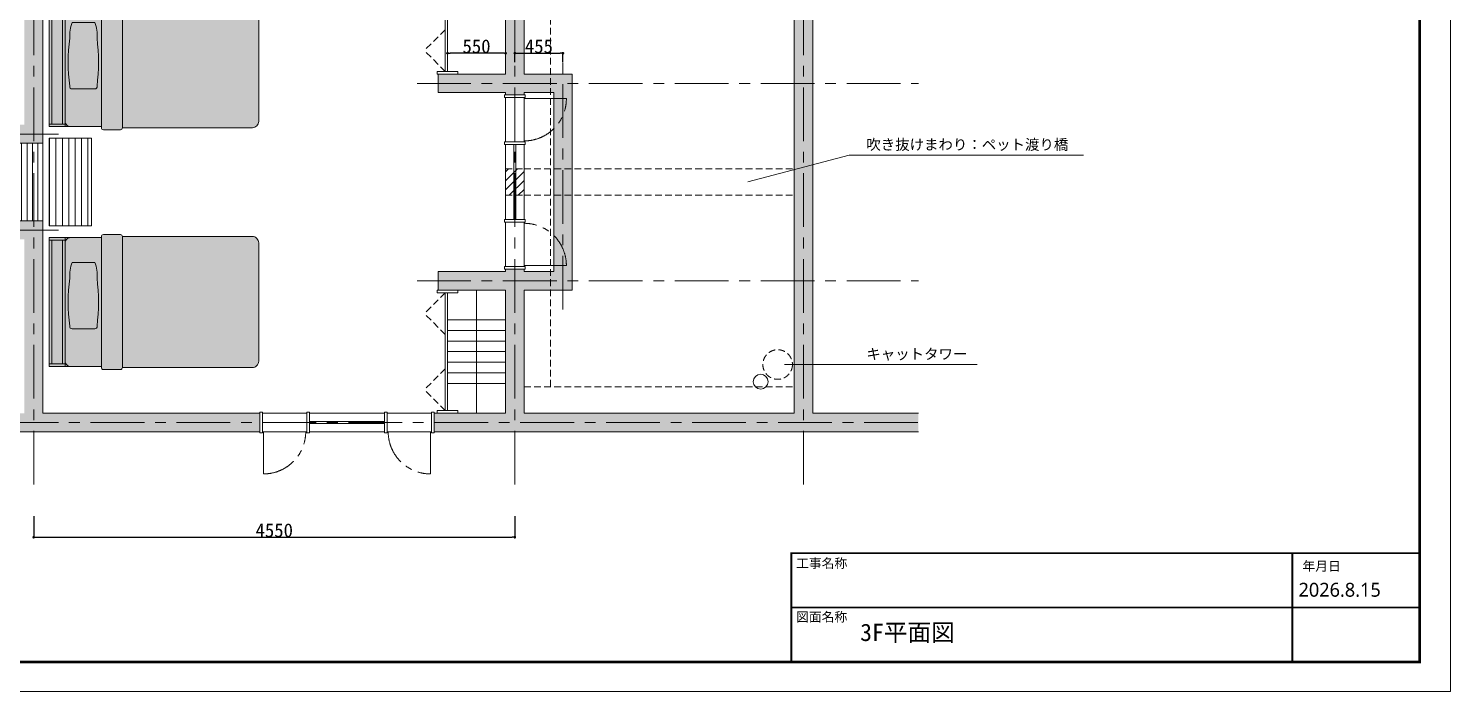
# Model space of a CAD drawing. Header units: millimetres. Extents: x 0 to 21037, y -32678 to 14850.
# Drawn here: x 7550 to 21000, y 0 to 6278 of the extents above; entities that cross this region are included whole.
import ezdxf

# ---------------------------------------------------------------- set-up
doc = ezdxf.new("R2010")
doc.units = ezdxf.units.MM
doc.linetypes.add('CENTERX2', pattern=[101.6, 63.5, -12.7, 12.7, -12.7])
doc.linetypes.add('HIDDEN', pattern=[9.525, 6.35, -3.175])
doc.layers.get('0').update_dxf_attribs({"lineweight": 0})
for name, color, linetype, lineweight in [('001壁芯', 7, 'CENTERX2', 0), ('002寸法', 7, 'Continuous', 0), ('003壁', 7, 'Continuous', 9), ('004建具', 7, 'Continuous', 9), ('01用紙枠', 7, 'Continuous', 5), ('097家具', 7, 'Continuous', 0), ('展開', 7, 'Continuous', 9)]:
    doc.layers.add(name, color=color, linetype=linetype, lineweight=lineweight)
doc.layers.add('文字', color=7, linetype='Continuous')
doc.styles.get("Standard").update_dxf_attribs({"font": 'MS Mincho.ttf'})
doc.styles.add('メイリオ', font='')
doc.styles.add('小岩', font='MS Mincho.ttf', dxfattribs={"height": 150})
doc.styles.get('メイリオ').set_extended_font_data('Meiryo')
doc.dimstyles.new('寸法', dxfattribs={"dimtxt": 70, "dimasz": 25, "dimexe": 1.5, "dimexo": 200, "dimtad": 1, "dimdec": 0, "dimtxsty": 'Standard', "dimblk": 'DOT', "dimcen": 2.5, "dimadec": 0, "dimazin": 0, "dimtfac": 1, "dimtdec": 0, "dimtmove": 0, "dimatfit": 3, "dimfxl": 200, "dimfxlon": 1, "dimarcsym": 0})

# ---------------------------------------------------------------- blocks, each defined once
blk = doc.blocks.new('_Dot')
at = {"color": 0, "linetype": 'ByBlock', "lineweight": -2}
blk.add_line((-0.5, 0), (-1, 0), dxfattribs=at)
at = {"color": 0, "linetype": 'ByBlock', "const_width": 0.5}
blk.add_lwpolyline([(-0.25, 0, 1), (0.25, 0, 1)], format="xyb", close=True, dxfattribs=at)
blk = doc.blocks.new('*D22')
at = {"layer": '002寸法', "color": 0, "lineweight": -2, "transparency": 16777216}
for p, q in [((7600, 1661), (7600, 1459)), ((12150, 1661), (12150, 1459)), ((7625, 1461), (12125, 1461))]:
    blk.add_line(p, q, dxfattribs=at)
at = {"layer": 'Defpoints', "color": 0, "transparency": 16777216}
for p in [(7600, 1961), (12150, 1961), (12150, 1461)]:
    blk.add_point(p, dxfattribs=at)
at = {"layer": '002寸法', "color": 0, "lineweight": -2, "transparency": 16777216, "xscale": 25, "yscale": 25, "zscale": 25, "rotation": 180}
blk.add_blockref('_Dot', (7600, 1461), dxfattribs=at)
at = {"layer": '002寸法', "color": 0, "lineweight": -2, "transparency": 16777216, "xscale": 25, "yscale": 25, "zscale": 25}
blk.add_blockref('_Dot', (12150, 1461), dxfattribs=at)
at = {"layer": '002寸法', "color": 0, "transparency": 16777216, "insert": (9875, 1526), "char_height": 130, "attachment_point": 5}
blk.add_mtext('4550', dxfattribs=at)
blk = doc.blocks.new('ベッド')
at = {"color": 0, "linetype": 'ByBlock', "lineweight": -2}
for points in [[(492, 610), (0, 610), (0, -610)], [(0, 585), (150, 585)], [(25, 585), (25, -585)], [(125, -585), (125, 585)], [(150, -610), (150, 610)], [(0, -585), (150, -585)], [(0, -610), (492, -610)]]:
    blk.add_lwpolyline(points, dxfattribs=at)
for points in [[(150, 560, -0.414214), (200, 610)], [(692, 620), (1920, 620, -0.414214), (1980, 560), (1980, -560, -0.414214), (1920, -620), (692, -620)], [(200, -610, -0.414214), (150, -560)]]:
    blk.add_lwpolyline(points, format="xyb", dxfattribs=at)
for points in [[(692, 619, 0.414214), (672, 639), (512, 639, 0.414214), (492, 619), (492, -619, 0.414214), (512, -639), (672, -639, 0.414214), (692, -619)], [(217, 375, 0.120601), (195, 227, 0.078373), (195, -228, 0.577872), (216, -253), (430, -253, 0.577872), (451, -228, 0.060591), (451, 227, 0.120601), (430, 375)]]:
    blk.add_lwpolyline(points, format="xyb", close=True, dxfattribs=at)
blk = doc.blocks.new('*D36')
at = {"layer": '002寸法', "color": 0, "lineweight": -2, "transparency": 16777216}
for p, q in [((11513, 6043), (11513, 6044)), ((12038, 6043), (11538, 6043)), ((12063, 6043), (12063, 6044))]:
    blk.add_line(p, q, dxfattribs=at)
at = {"layer": 'Defpoints', "color": 0, "transparency": 16777216}
for p in [(11513, 6043), (11513, 6043), (12063, 6043)]:
    blk.add_point(p, dxfattribs=at)
at = {"layer": '002寸法', "color": 0, "lineweight": -2, "transparency": 16777216, "xscale": 25, "yscale": 25, "zscale": 25, "rotation": 180}
blk.add_blockref('_Dot', (11513, 6043), dxfattribs=at)
at = {"layer": '002寸法', "color": 0, "lineweight": -2, "transparency": 16777216, "xscale": 25, "yscale": 25, "zscale": 25}
blk.add_blockref('_Dot', (12063, 6043), dxfattribs=at)
at = {"layer": '002寸法', "color": 0, "transparency": 16777216, "insert": (11788, 6108), "char_height": 130, "attachment_point": 5}
blk.add_mtext('550', dxfattribs=at)
blk = doc.blocks.new('*D37')
at = {"layer": '002寸法', "color": 0, "lineweight": -2, "transparency": 16777216}
for p, q in [((12150, 5958), (12150, 6044)), ((12175, 6043), (12580, 6043)), ((12605, 5958), (12605, 6044))]:
    blk.add_line(p, q, dxfattribs=at)
at = {"layer": 'Defpoints', "color": 0, "transparency": 16777216}
for p in [(12605, 6043), (12150, 5758), (12605, 5758)]:
    blk.add_point(p, dxfattribs=at)
at = {"layer": '002寸法', "color": 0, "lineweight": -2, "transparency": 16777216, "xscale": 25, "yscale": 25, "zscale": 25, "rotation": 180}
blk.add_blockref('_Dot', (12150, 6043), dxfattribs=at)
at = {"layer": '002寸法', "color": 0, "lineweight": -2, "transparency": 16777216, "xscale": 25, "yscale": 25, "zscale": 25}
blk.add_blockref('_Dot', (12605, 6043), dxfattribs=at)
at = {"layer": '002寸法', "color": 0, "transparency": 16777216, "insert": (12378, 6108), "char_height": 130, "attachment_point": 5}
blk.add_mtext('455', dxfattribs=at)

msp = doc.modelspace()

# ---------------------------------------------------------------- hatches: boundary and pattern name
at = {"layer": '003壁', "ltscale": 10, "true_color": 0x939598}
h = msp.add_hatch(color=252, dxfattribs=at)
h.dxf.hatch_style = 1
h.paths.add_polyline_path([(10190.2, 12035.5), (10015.2, 12035.5), (10015.2, 11735.5), (7512.7, 11735.5), (7512.7, 5365.5), (7212.7, 5365.5), (7212.7, 5190.5), (7687.7, 5190.5), (7687.7, 7010.5), (9935.2, 7010.5), (9935.2, 7185.5), (9052.7, 7185.5), (9052.7, 8858), (9612.7, 8858), (9612.7, 8978), (9052.7, 8978), (9052.7, 10650.5), (9985.2, 10650.5), (9985.2, 10825.5), (7687.7, 10825.5), (7687.7, 11560.5), (10190.2, 11560.5)])
h.paths.add_polyline_path([(8877.7, 10650.5), (8877.7, 7185.5), (7687.7, 7185.5), (7687.7, 10650.5)], flags=16)
h.paths.add_polyline_path([(13602.7, 11735.5), (11100.2, 11735.5), (11100.2, 12035.5), (10925.2, 12035.5), (10925.2, 11560.5), (13427.7, 11560.5), (13427.7, 10825.5), (12720.2, 10825.5), (12720.2, 10650.5), (13427.7, 10650.5), (13427.7, 7185.5), (13060.2, 7185.5), (13060.2, 7010.5), (14792.7, 7010.5), (14792.7, 2635.5), (12237.7, 2635.5), (12237.7, 3800.5), (12237.7, 3998), (12062.7, 3998), (12062.7, 3975.5), (11425.2, 3975.5), (11425.2, 3800.5), (12062.7, 3800.5), (12062.7, 2635.5), (11387.7, 2635.5), (11387.7, 2460.5), (15967.7, 2460.5), (15967.7, 2635.5), (14967.7, 2635.5), (14967.7, 7010.5), (15967.7, 7010.5), (15967.7, 7185.5), (14967.7, 7185.5), (14967.7, 9915.5), (13602.7, 9915.5)])
h.paths.add_polyline_path([(13602.7, 9740.5), (14792.7, 9740.5), (14792.7, 7185.5), (13602.7, 7185.5)], flags=16)
h.paths.add_polyline_path([(12470.2, 10825.5), (10685.2, 10825.5), (10685.2, 10650.5), (11607.7, 10650.5), (11607.7, 7923), (11782.7, 7923), (11782.7, 10650.5), (12470.2, 10650.5)])
h.paths.add_polyline_path([(12605.2, 7185.5), (12487.7, 7185.5), (12487.7, 7010.5), (12605.2, 7010.5)], flags=17)
h.paths.add_polyline_path([(12237.7, 7185.5), (11095.2, 7185.5), (11095.2, 7010.5), (12062.7, 7010.5), (12062.7, 5845.5), (11425.2, 5845.5), (11425.2, 5670.5), (12062.7, 5670.5), (12062.7, 5648), (12237.7, 5648)], flags=17)
h.paths.add_polyline_path([(10845.2, 7185.5), (10725.2, 7185.5), (10725.2, 7010.5), (10845.2, 7010.5)])
h.paths.add_polyline_path([(9737.7, 2635.5), (7687.7, 2635.5), (7687.7, 4455.5), (7212.7, 4455.5), (7212.7, 4280.5), (7512.7, 4280.5), (7512.7, 2635.5), (6512.7, 2635.5), (6512.7, 2460.5), (9737.7, 2460.5)])
at = {"layer": '展開', "ltscale": 10, "true_color": 0x868788, "transparency": 33554587}
h = msp.add_hatch(color=252, dxfattribs=at)
h.dxf.hatch_style = 1
h.paths.add_polyline_path([(9727.7, 6518, 0.4142136), (9667.7, 6578), (8439.3, 6578, 0.181954), (8433.4, 6591, 0.1989124), (8419.3, 6596.9), (8259.3, 6596.9, 0.4142136), (8239.3, 6576.9), (8239.3, 6568), (7747.7, 6568), (7747.7, 5348), (8239.3, 5348), (8239.3, 5339.1, 0.4142136), (8259.3, 5319.1), (8419.3, 5319.1, 0.397206), (8439.3, 5338), (9667.7, 5338, 0.4142136), (9727.7, 5398)])
at = {"layer": '展開', "ltscale": 10, "transparency": 33554687}
h = msp.add_hatch(dxfattribs=at)
h.set_pattern_fill('AR-SAND', color=256)
h.set_pattern_definition([(37.5, (-25764.726, -16317.2), (-1.60003, 48.941324), [0, -38.608, 0, -43.18, 0, -41.275]), (7.5, (-25764.726, -16317.2), (44.95233, 71.68251), [0, -20.828, 0, -34.798, 0, -13.335]), (327.5, (-25795.968, -16317.2), (79.099237, 0.14372), [0, -12.7, 0, -45.72, 0, -59.69]), (317.5, (-25795.97, -16317.2), (76.35565, 22.29293), [0, -6.35, 0, -29.972, 0, -34.29])])
h.paths.add_polyline_path([(12692.7, 5845.5), (12237.7, 5845.5), (12237.7, 5670.5), (12517.7, 5670.5), (12517.7, 3975.5), (12237.7, 3975.5), (12237.7, 3800.5), (12692.7, 3800.5)])
at = {"layer": '展開', "ltscale": 10}
h = msp.add_hatch(dxfattribs=at)
h.set_pattern_fill('ANSI31', color=256, scale=16, angle=45)
h.set_pattern_definition([(90, (-13443.77, 19581.88), (-50.8, 1e-14), [])])
h.paths.add_polyline_path([(7687.7, 5190.5), (7387.7, 5190.5), (7387.7, 4455.5), (7687.7, 4455.5)])
h = msp.add_hatch(dxfattribs=at)
h.set_pattern_fill('ANSI31', color=256, scale=19, angle=45)
h.set_pattern_definition([(90, (-12458.77, 4416.09), (-60.325, 0), [])])
h.paths.add_polyline_path([(8147.7, 5238), (7747.7, 5238), (7747.7, 4408), (8147.7, 4408)])
at = {"layer": '展開', "ltscale": 10, "true_color": 0xd5d3c0, "transparency": 33554687}
h = msp.add_hatch(dxfattribs=at)
h.set_pattern_fill('ANSI31', color=254, scale=19)
h.set_pattern_definition([(45, (-27810.63, -16440.263), (-42.65622, 42.65622), [])])
h.paths.add_polyline_path([(12062.7, 4698), (12062.7, 4948), (12150.2, 4948), (12150.2, 4698)])
h.paths.add_polyline_path([(12150.2, 4698), (12150.2, 4948), (12237.7, 4948), (12237.7, 4698)])
at = {"layer": '展開', "ltscale": 10, "true_color": 0x868788, "transparency": 33554587}
h = msp.add_hatch(color=252, dxfattribs=at)
h.dxf.hatch_style = 1
h.paths.add_polyline_path([(9727.7, 4248, 0.4142136), (9667.7, 4308), (8439.3, 4308, 0.181954), (8433.4, 4321, 0.1989124), (8419.3, 4326.9), (8259.3, 4326.9, 0.4142136), (8239.3, 4306.9), (8239.3, 4298), (7747.7, 4298), (7747.7, 3078), (8239.3, 3078), (8239.3, 3069.1, 0.4142136), (8259.3, 3049.1), (8419.3, 3049.1, 0.397206), (8439.3, 3068), (9667.7, 3068, 0.4142136), (9727.7, 3128)])

# ---------------------------------------------------------------- linework, layer by layer
at = {"ltscale": 10}
for p, q in [((14352.5, 4824.5), (15311.3, 5079.2)), ((15311.3, 5079.2), (17527.2, 5079.2)), ((14699.5, 3096.2), (16523.3, 3096.2))]:
    msp.add_line(p, q, dxfattribs=at)
at = {"layer": '001壁芯', "ltscale": 8}
for p, q in [((7600.2, 1960.5), (7600.2, 12235.5)), ((14880.2, 1960.5), (14880.2, 10415.5)), ((12150.2, 1960.5), (12150.2, 7385.5)), ((12605.2, 3615.9), (12605.2, 6045.5)), ((11225.2, 5758), (15967.7, 5758)), ((6512.7, 5278), (7887.7, 5278)), ((6512.7, 4368), (7887.7, 4368)), ((11225.2, 3888), (15967.7, 3888)), ((5698.3, 2548), (8562.7, 2548)), ((6512.7, 2548), (15967.7, 2548))]:
    msp.add_line(p, q, dxfattribs=at)
at = {"layer": '003壁', "ltscale": 8}
for p, q in [((7687.7, 5190.5), (7687.7, 7010.5)), ((12062.7, 5845.5), (12062.7, 7010.5)), ((12237.7, 5845.5), (12237.7, 7010.5)), ((14792.7, 2635.5), (14792.7, 7010.5)), ((14967.7, 2635.5), (14967.7, 7010.5)), ((11425.2, 5845.5), (12062.7, 5845.5)), ((11425.2, 5845.5), (11425.2, 5670.5)), ((12237.7, 5845.5), (12692.7, 5845.5)), ((12692.7, 3800.5), (12692.7, 5845.5)), ((11425.2, 5670.5), (12062.7, 5670.5)), ((12062.7, 5648), (12062.7, 5670.5)), ((12237.7, 5670.5), (12517.7, 5670.5)), ((12237.7, 5648), (12237.7, 5670.5)), ((12517.7, 3975.5), (12517.7, 5670.5)), ((12062.7, 5203), (12062.7, 5623)), ((12237.7, 5203), (12237.7, 5623)), ((7387.7, 5190.5), (7687.7, 5190.5)), ((12062.7, 4468), (12062.7, 5178)), ((12237.7, 4468), (12237.7, 5178)), ((7387.7, 4455.5), (7687.7, 4455.5)), ((7687.7, 2635.5), (7687.7, 4455.5)), ((12062.7, 4023), (12062.7, 4443)), ((12237.7, 4023), (12237.7, 4443)), ((11425.2, 3975.5), (12062.7, 3975.5)), ((11425.2, 3975.5), (11425.2, 3800.5)), ((12062.7, 3975.5), (12062.7, 3998)), ((12237.7, 3975.5), (12237.7, 3998)), ((12237.7, 3975.5), (12517.7, 3975.5)), ((11425.2, 3800.5), (12062.7, 3800.5)), ((12062.7, 2635.5), (12062.7, 3800.5)), ((12237.7, 2635.5), (12237.7, 3800.5)), ((12237.7, 3800.5), (12692.7, 3800.5)), ((7687.7, 2635.5), (9737.7, 2635.5)), ((9762.7, 2635.5), (10182.7, 2635.5)), ((10207.7, 2635.5), (10917.7, 2635.5)), ((10942.7, 2635.5), (11362.7, 2635.5)), ((11387.7, 2635.5), (12062.7, 2635.5)), ((6512.7, 2460.5), (9737.7, 2460.5)), ((9762.7, 2460.5), (10182.7, 2460.5)), ((10207.7, 2460.5), (10917.7, 2460.5)), ((10942.7, 2460.5), (11362.7, 2460.5)), ((11387.7, 2460.5), (15967.7, 2460.5))]:
    msp.add_line(p, q, dxfattribs=at)
at = {"layer": '003壁', "ltscale": 10}
for p, q in [((12237.7, 2635.5), (14792.7, 2635.5)), ((14967.7, 2635.5), (15967.7, 2635.5))]:
    msp.add_line(p, q, dxfattribs=at)
at = {"layer": '004建具'}
for p, q in [((11492.7, 5870.5), (11492.7, 6985.5)), ((11512.7, 5870.5), (11512.7, 6985.5)), ((7687.7, 4455.5), (7687.7, 5190.5)), ((11492.7, 2660.5), (11492.7, 3775.5)), ((11512.7, 2660.5), (11512.7, 3775.5))]:
    msp.add_line(p, q, dxfattribs=at)
at = {"layer": '004建具', "linetype": 'HIDDEN', "ltscale": 10}
for p, q in [((12487.7, 6760.5), (12487.7, 2885.5)), ((11492.7, 6265.6), (11294.2, 6068)), ((11492.7, 5870.5), (11294.2, 6068)), ((12062.7, 4948), (12237.7, 4948)), ((12237.7, 4948), (14792.7, 4948)), ((12062.7, 4698), (12237.7, 4698)), ((12237.7, 4698), (14792.7, 4698)), ((11492.7, 3775.5), (11294.2, 3578)), ((11492.7, 3380.5), (11294.2, 3578)), ((11492.7, 3055.6), (11294.2, 2858)), ((11492.7, 2660.5), (11294.2, 2858)), ((12237.7, 2885.5), (14792.7, 2885.5))]:
    msp.add_line(p, q, dxfattribs=at)
at = {"layer": '004建具', "linetype": 'CENTERX2', "ltscale": 5}
for p, q in [((11415.2, 5845.5), (11415.2, 5870.5)), ((11610.2, 5870.5), (11610.2, 5845.5)), ((12062.7, 5648), (12052.7, 5648)), ((12052.7, 5648), (12052.7, 5623)), ((12052.7, 5623), (12062.7, 5623)), ((12247.7, 5648), (12062.7, 5648)), ((12062.7, 5623), (12237.7, 5623)), ((12237.7, 5623), (12247.7, 5623)), ((12247.7, 5623), (12247.7, 5648)), ((12062.7, 5203), (12052.7, 5203)), ((12052.7, 5203), (12052.7, 5178)), ((12052.7, 5178), (12062.7, 5178)), ((12247.7, 5203), (12062.7, 5203)), ((12062.7, 5178), (12237.7, 5178)), ((12237.7, 5178), (12247.7, 5178)), ((12247.7, 5178), (12247.7, 5203)), ((12052.7, 4443), (12052.7, 4468)), ((12052.7, 4468), (12062.7, 4468)), ((12062.7, 4443), (12052.7, 4443)), ((12062.7, 4468), (12237.7, 4468)), ((12247.7, 4443), (12062.7, 4443)), ((12237.7, 4468), (12247.7, 4468)), ((12247.7, 4468), (12247.7, 4443)), ((12052.7, 3998), (12052.7, 4023)), ((12052.7, 4023), (12062.7, 4023)), ((12062.7, 3998), (12052.7, 3998)), ((12062.7, 4023), (12237.7, 4023)), ((12247.7, 3998), (12062.7, 3998)), ((12237.7, 4023), (12247.7, 4023)), ((12247.7, 4023), (12247.7, 3998)), ((11415.2, 3775.5), (11415.2, 3800.5)), ((11610.2, 3775.5), (11415.2, 3775.5)), ((11610.2, 3800.5), (11610.2, 3775.5)), ((9737.7, 2635.5), (9737.7, 2645.5)), ((9737.7, 2645.5), (9762.7, 2645.5)), ((9737.7, 2450.5), (9737.7, 2635.5)), ((9762.7, 2645.5), (9762.7, 2635.5)), ((9762.7, 2635.5), (9762.7, 2460.5)), ((10182.7, 2635.5), (10182.7, 2645.5)), ((10182.7, 2645.5), (10207.7, 2645.5)), ((10182.7, 2450.5), (10182.7, 2635.5)), ((10207.7, 2645.5), (10207.7, 2635.5)), ((10207.7, 2635.5), (10207.7, 2460.5)), ((10942.7, 2645.5), (10917.7, 2645.5)), ((10917.7, 2645.5), (10917.7, 2635.5)), ((10917.7, 2635.5), (10917.7, 2460.5)), ((10942.7, 2635.5), (10942.7, 2645.5)), ((10942.7, 2450.5), (10942.7, 2635.5)), ((11387.7, 2645.5), (11362.7, 2645.5)), ((11362.7, 2645.5), (11362.7, 2635.5)), ((11362.7, 2635.5), (11362.7, 2460.5)), ((11387.7, 2635.5), (11387.7, 2645.5)), ((11387.7, 2450.5), (11387.7, 2635.5)), ((11415.2, 2635.5), (11415.2, 2660.5)), ((11610.2, 2660.5), (11610.2, 2635.5)), ((9762.7, 2450.5), (9737.7, 2450.5)), ((9762.7, 2460.5), (9762.7, 2450.5)), ((10207.7, 2450.5), (10182.7, 2450.5)), ((10207.7, 2460.5), (10207.7, 2450.5)), ((10917.7, 2460.5), (10917.7, 2450.5)), ((10917.7, 2450.5), (10942.7, 2450.5)), ((11362.7, 2460.5), (11362.7, 2450.5)), ((11362.7, 2450.5), (11387.7, 2450.5))]:
    msp.add_line(p, q, dxfattribs=at)
at = {"layer": '004建具', "ltscale": 10}
for p, q in [((11415.2, 5870.5), (11610.2, 5870.5)), ((11610.2, 5845.5), (11415.2, 5845.5)), ((12237.7, 5613), (12637.7, 5613)), ((12140.2, 5178), (12140.2, 4468)), ((12160.2, 5178), (12160.2, 4468)), ((12237.7, 4033), (12637.7, 4033)), ((11415.2, 3800.5), (11610.2, 3800.5)), ((11787.7, 3800.5), (11787.7, 2635.5)), ((12062.7, 3518), (11512.7, 3518)), ((12062.7, 3418), (11512.7, 3418)), ((12062.7, 3318), (11512.7, 3318)), ((12062.7, 3218), (11512.7, 3218)), ((12062.7, 3118), (11512.7, 3118)), ((12062.7, 3018), (11512.7, 3018)), ((12062.7, 2918), (11512.7, 2918)), ((10917.7, 2558), (10207.7, 2558)), ((11415.2, 2660.5), (11610.2, 2660.5)), ((11610.2, 2635.5), (11415.2, 2635.5)), ((9772.7, 2460.5), (9772.7, 2060.5)), ((10917.7, 2538), (10207.7, 2538)), ((11352.7, 2460.5), (11352.7, 2060.5))]:
    msp.add_line(p, q, dxfattribs=at)
at = {"layer": '004建具', "linetype": 'HIDDEN', "ltscale": 10}
msp.add_circle((14635.9, 3096.2), 140, dxfattribs=at)
at = {"layer": '004建具', "ltscale": 10}
msp.add_circle((14475.9, 2933.5), 70, dxfattribs=at)
at = {"layer": '004建具', "linetype": 'CENTERX2', "ltscale": 5}
for centre, start, end in [((12237.7, 5613), 270, 0), ((12237.7, 4033), 0, 90), ((9772.7, 2460.5), 270, 0), ((11352.7, 2460.5), 180, 270)]:
    msp.add_arc(centre, 400, start, end, dxfattribs=at)
at = {"layer": '01用紙枠'}
msp.add_lwpolyline([(0, 14850), (0, 0), (21000, 0), (21000, 14850)], close=True, dxfattribs=at)
msp.add_lwpolyline([(0, 14850), (0, 0), (21000, 0), (21000, 14850)], close=True, dxfattribs=at)
for points, const_width in [([(291.8, 281.3), (20708.2, 281.3), (20708.2, 14568.7), (291.8, 14568.7)], 25), ([(291.8, 281.3), (20708.2, 281.3), (20708.2, 14568.7), (291.8, 14568.7)], 25), ([(291.8, 281.3), (20708.2, 281.3), (20708.2, 14568.7), (291.8, 14568.7)], 25), ([(19504.3, 1310.1), (14766.1, 1310.1), (14766.1, 795.7), (19504.3, 795.7)], 18.3), ([(19504.3, 1310.1), (20708.2, 1310.1), (20708.2, 795.7), (19504.3, 795.7)], 18.3), ([(19504.3, 795.7), (14766.1, 795.7), (14766.1, 281.3), (19504.3, 281.3)], 18.3), ([(19504.3, 795.7), (20708.2, 795.7), (20708.2, 281.3), (19504.3, 281.3)], 18.3)]:
    msp.add_lwpolyline(points, close=True, dxfattribs=dict(at, const_width=const_width))
at = {"layer": '01用紙枠', "lineweight": 5, "const_width": 25}
msp.add_lwpolyline([(291.8, 281.3), (20708.2, 281.3), (20708.2, 14568.7), (291.8, 14568.7)], close=True, dxfattribs=at)
msp.add_lwpolyline([(291.8, 281.3), (20708.2, 281.3), (20708.2, 14568.7), (291.8, 14568.7)], close=True, dxfattribs=at)
at = {"layer": '097家具', "ltscale": 10}
msp.add_lwpolyline([(8147.7, 5238), (8147.7, 4408), (7747.7, 4408), (7747.7, 5238)], close=True, dxfattribs=at)

# ---------------------------------------------------------------- block references
at = {"layer": '097家具'}
for p in [(7747.7, 5958), (7747.7, 3688)]:
    msp.add_blockref('ベッド', p, dxfattribs=at)

# ---------------------------------------------------------------- texts
at = {"layer": '01用紙枠', "style": 'メイリオ'}
for s, height, p in [('工事名称', 88.69, (14810.5, 1170.4)), ('年月日', 88.69, (19599.6, 1143.6)), ('2026.8.15', 131.53, (19562.1, 898.1)), ('図面名称', 88.69, (14810.5, 662.7))]:
    msp.add_text(s, height=height, dxfattribs=at).set_placement(p)
at = {"layer": '文字', "ltscale": 10, "attachment_point": 1, "style": '小岩'}
for s, width, gutter_width, insert, char_height in [('\\pxt22;吹き抜けまわり：ペット渡り橋', 2044.976, 495, (15475, 5228.5), 100), ('キャットタワー', 1032.18, 495, (15475, 3245.5), 100), ('3F平面図', 2016.698, 820.9, (15416.3, 642.9), 164.17)]:
    msp.add_mtext_dynamic_manual_height_columns(s, width=width, gutter_width=gutter_width, heights=[0], dxfattribs=dict(at, insert=insert, char_height=char_height))

# ---------------------------------------------------------------- dimensions: what is measured, and where the dimension line sits
at = {"layer": '002寸法'}
for base, p1, p2, picture, middle in [((11512.7, 6042.7), (12062.7, 6042.7), (11512.7, 6042.7), '*D36', (11787.7, 6108.3)), ((12605.2, 6042.7), (12150.2, 5758), (12605.2, 5758), '*D37', (12377.7, 6108.3)), ((12150.2, 1460.5), (7600.2, 1960.5), (12150.2, 1960.5), '*D22', (9875.2, 1526.1))]:
    dim = msp.add_linear_dim(base=base, p1=p1, p2=p2, dimstyle='寸法', override={"dimtxt": 130}, dxfattribs=at)
    dim.commit()
    dim.dimension.update_dxf_attribs({"geometry": picture, "text_midpoint": middle})

doc.saveas('drawing.dxf')
